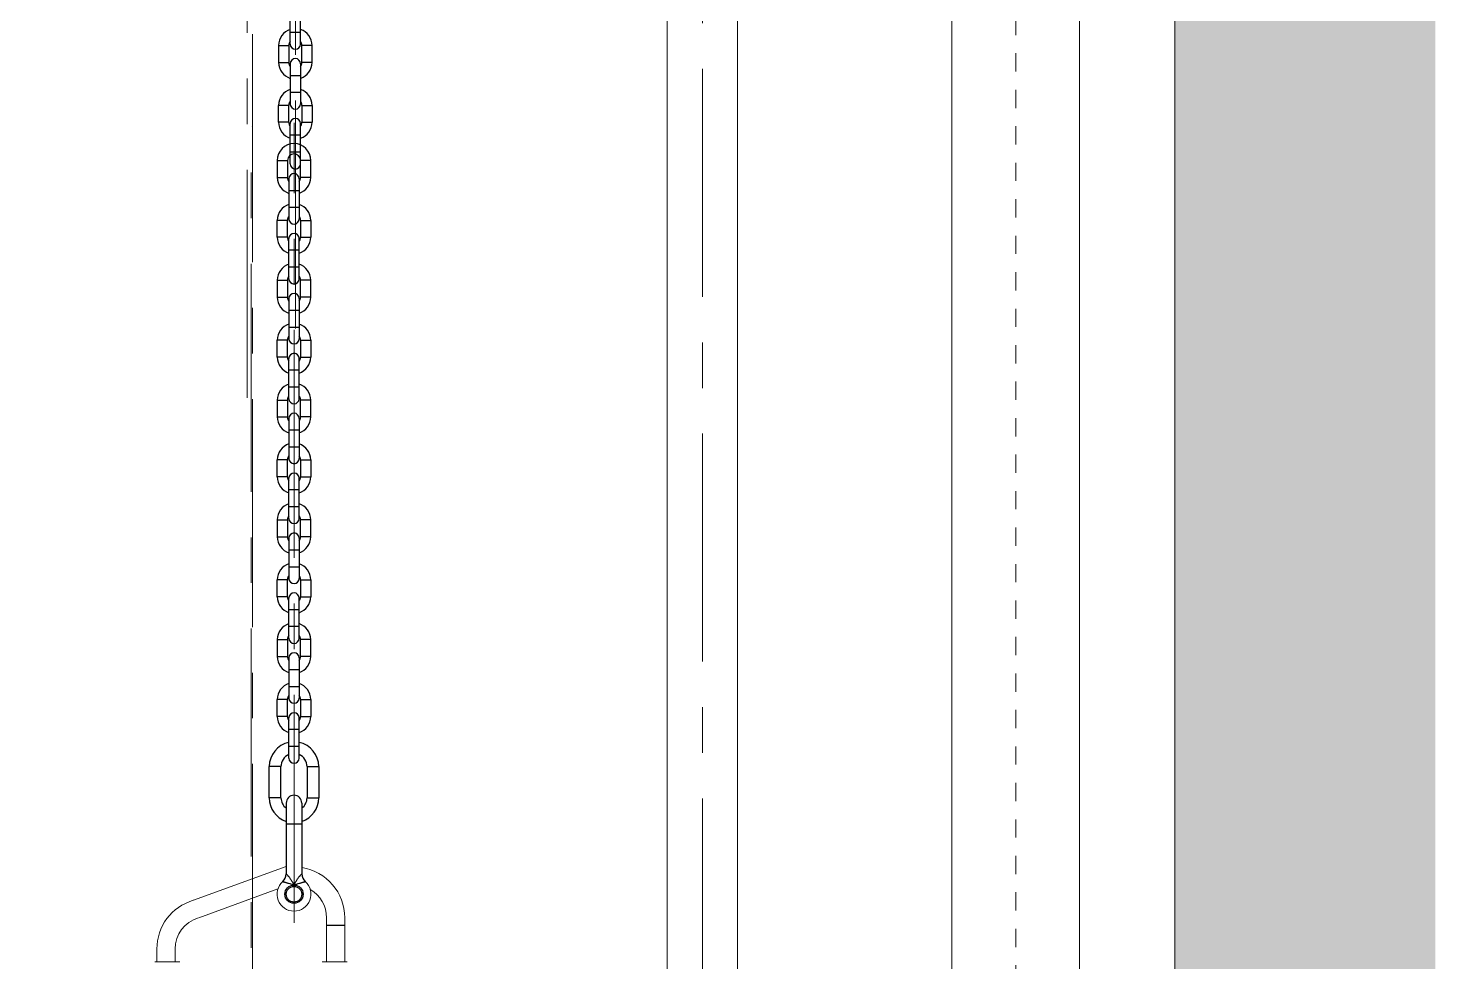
# Model space of a CAD drawing. Header units: millimetres. Extents: x -9869 to 940, y 100 to 694.
# Drawn here: x 485.67 to 493.35, y 179.27 to 184.39 of the extents above; entities that cross this region are included whole.
import ezdxf

# ---------------------------------------------------------------- set-up
doc = ezdxf.new("R2010")
doc.units = ezdxf.units.MM
doc.linetypes.add('CENTER', pattern=[2, 1.25, -0.25, 0.25, -0.25])
doc.linetypes.add('SGC_DASHDOT', pattern=[1, 0.5, -0.25, 0, -0.25])
for name, color, linetype, lineweight in [('Alvenaria', 8, 'Continuous', 9), ('CL', 1, 'CENTER', 9), ('DTM_AXIS', 7, 'Continuous', 9), ('OUTLINE', 6, 'Continuous', 9), ('PAREDE', 7, 'Continuous', 9), ('SGC-EIXOS', 9, 'SGC_DASHDOT', 9), ('SGC-Tubos (Desenho Bifilar)', 6, 'Continuous', 9)]:
    doc.layers.add(name, color=color, linetype=linetype, lineweight=lineweight)

# ---------------------------------------------------------------- blocks, each defined once
blk = doc.blocks.new('BB-1-CA06-N10-D80-S0-L4149')
at = {"layer": 'SGC-EIXOS'}
blk.add_line((2074.67, 0), (-2074.67, 0), dxfattribs=at)
at = {"layer": 'SGC-Tubos (Desenho Bifilar)'}
for p, q in [((2055.67, 49), (-2055.67, 49)), ((2055.67, -49), (-2055.67, -49))]:
    blk.add_line(p, q, dxfattribs=at)

msp = doc.modelspace()

# ---------------------------------------------------------------- hatches: boundary and pattern name
at = {"layer": 'Alvenaria'}
h = msp.add_hatch(dxfattribs=at)
h.set_pattern_fill('AR-CONC', color=256, scale=0.00714)
h.set_pattern_definition([(50, (-144.1113, -7117.4084), (1.30071405, -0.11379768), [0.13600817, -1.49608983]), (355, (-144.1113, -7117.4084), (-0.25162169, 1.36405728), [0.10880653, -1.19687603]), (100.451445, (-144.003, -7117.4179), (1.04909236, 1.25025954), [0.11558916, -1.27148176]), (46.1842, (-144.1113, -7117.0457), (1.93537864, -0.30016273), [0.20401225, -2.24413474]), (96.635558, (-143.95, -7117.0707), (1.69495543, 1.7665078), [0.1733838, -1.90722436]), (351.18415, (-144.1113, -7117.0457), (1.6949554, 1.7665078), [0.16320956, -1.7953059]), (21, (-143.93, -7117.1364), (1.08245645, -0.73012609), [0.13600817, -1.49608983]), (326, (-143.93, -7117.1364), (0.44123782, 1.31501666), [0.10880653, -1.19687186]), (71.451445, (-143.8398, -7117.1972), (1.52369427, 0.58489058), [0.11558916, -1.27147957]), (37.5, (-144.11135, -7117.4084), (0.022051195, 0.603683767), [0, -1.18236432, 0, -1.21500628, 0, -1.201405466]), (7.5, (-144.11135, -7117.4084), (0.477061404, 0.71524285), [0, -0.692734925, 0, -1.15516269, 0, -0.45789416]), (327.5, (-144.51574, -7117.4084), (0.968053972, -0.040900576), [0, -0.45336055, 0, -1.41448493, 0, -1.87691269]), (317.5, (-144.6971, -7117.4084), (1.05757366, 0.181533355), [0, -0.58936872, 0, -0.93936307, 0, -1.33288003])])
h.paths.add_polyline_path([(599.0531, 200.6265), (591.8065, 200.6265), (591.8065, 199.909), (591.8065, 199.1986), (597.6252, 199.1986), (597.6252, 193.0372), (599.0531, 193.0372)], flags=17)
h.paths.add_polyline_path([(590.5927, 199.909), (590.5927, 200.6265), (590.5071, 200.6265), (560.3925, 200.6265), (560.3925, 199.909), (560.3925, 199.1986), (590.5927, 199.1986)], flags=17)
h.paths.add_polyline_path([(559.1788, 200.6265), (559.0931, 200.6265), (528.9786, 200.6265), (528.9786, 199.909), (528.9786, 199.1986), (558.3577, 199.1986), (559.1788, 199.1986), (559.1788, 199.909)], flags=17)
h.paths.add_polyline_path([(527.7648, 200.6265), (527.6792, 200.6265), (497.5646, 200.6265), (497.5646, 199.909), (497.5646, 199.1986), (527.7648, 199.1986), (527.7648, 199.909)], flags=17)
h.paths.add_polyline_path([(599.0531, 191.0809), (597.6252, 191.0809), (597.6252, 172.0683), (493.388, 172.0683), (493.388, 199.1986), (496.3509, 199.1986), (496.3509, 199.909), (496.3509, 200.6265), (493.388, 200.6265), (493.388, 208.6214), (492.4007, 208.6823), (492.4007, 208.3182), (492.265, 208.3182), (491.9601, 208.3182), (491.9601, 175.3739), (489.1399, 175.3739), (489.1195, 175.3728), (489.1195, 175.3739), (483.3926, 175.3739), (483.3926, 209.9079), (482.6787, 209.9079), (482.6787, 210.6218), (481.2473, 210.6218), (479.8228, 210.6218), (470.5414, 210.6218), (470.5414, 209.1939), (481.9647, 209.1939), (481.9647, 173.946), (491.9601, 173.946), (491.9601, 170.6404), (599.0531, 170.6404)])

# ---------------------------------------------------------------- linework, layer by layer
at = {"color": 7, "linetype": 'Continuous'}
for p, q in [((487.1097, 184.3048), (487.1097, 184.5254)), ((487.1661, 184.3048), (487.1661, 184.5254)), ((487.0458, 184.2973), (487.0458, 184.2045)), ((487.1022, 184.2973), (487.1022, 184.2045)), ((487.1736, 184.2045), (487.1736, 184.2973)), ((487.23, 184.2045), (487.23, 184.2973)), ((487.1097, 184.197), (487.1097, 183.9764)), ((487.1661, 184.197), (487.1661, 183.9764)), ((487.0458, 183.8761), (487.0458, 183.9689)), ((487.1022, 183.8761), (487.1022, 183.9689)), ((487.1736, 183.9689), (487.1736, 183.8761)), ((487.23, 183.9689), (487.23, 183.8761)), ((487.1097, 183.648), (487.1097, 183.8686)), ((487.1661, 183.648), (487.1661, 183.8686)), ((487.0384, 183.6668), (487.0384, 183.574)), ((487.0948, 183.6668), (487.0948, 183.574)), ((487.1662, 183.574), (487.1662, 183.6668)), ((487.2226, 183.574), (487.2226, 183.6668)), ((487.1023, 183.5665), (487.1023, 183.3459)), ((487.1587, 183.5665), (487.1587, 183.3459)), ((487.0384, 183.2456), (487.0384, 183.3384)), ((487.0948, 183.2456), (487.0948, 183.3384)), ((487.1662, 183.3384), (487.1662, 183.2456)), ((487.2226, 183.3384), (487.2226, 183.2456)), ((487.1023, 183.0174), (487.1023, 183.2381)), ((487.1587, 183.0174), (487.1587, 183.2381)), ((487.0384, 183.01), (487.0384, 182.9171)), ((487.0948, 183.01), (487.0948, 182.9171)), ((487.1662, 182.9171), (487.1662, 183.01)), ((487.2226, 182.9171), (487.2226, 183.01)), ((487.1023, 182.9096), (487.1023, 182.689)), ((487.1587, 182.9096), (487.1587, 182.689)), ((487.0384, 182.5887), (487.0384, 182.6815)), ((487.0948, 182.5887), (487.0948, 182.6815)), ((487.1662, 182.6815), (487.1662, 182.5887)), ((487.2226, 182.6815), (487.2226, 182.5887)), ((487.1023, 182.3606), (487.1023, 182.5812)), ((487.1587, 182.3606), (487.1587, 182.5812)), ((487.0384, 182.3531), (487.0384, 182.2603)), ((487.0948, 182.3531), (487.0948, 182.2603)), ((487.1662, 182.2603), (487.1662, 182.3531)), ((487.2226, 182.2603), (487.2226, 182.3531)), ((487.1023, 182.2528), (487.1023, 182.0322)), ((487.1587, 182.2528), (487.1587, 182.0322)), ((487.0384, 181.9319), (487.0384, 182.0247)), ((487.0948, 181.9319), (487.0948, 182.0247)), ((487.1662, 182.0247), (487.1662, 181.9319)), ((487.2226, 182.0247), (487.2226, 181.9319)), ((487.1023, 181.7038), (487.1023, 181.9244)), ((487.1587, 181.7038), (487.1587, 181.9244)), ((487.0384, 181.6963), (487.0384, 181.6035)), ((487.0948, 181.6963), (487.0948, 181.6035)), ((487.1662, 181.6035), (487.1662, 181.6963)), ((487.2226, 181.6035), (487.2226, 181.6963)), ((487.1023, 181.596), (487.1023, 181.3754)), ((487.1587, 181.596), (487.1587, 181.3754)), ((487.0384, 181.275), (487.0384, 181.3679)), ((487.0948, 181.275), (487.0948, 181.3679)), ((487.1662, 181.3679), (487.1662, 181.275)), ((487.2226, 181.3679), (487.2226, 181.275)), ((487.1023, 181.0469), (487.1023, 181.2675)), ((487.1587, 181.0469), (487.1587, 181.2675)), ((487.0384, 181.0394), (487.0384, 180.9466)), ((487.0948, 181.0394), (487.0948, 180.9466)), ((487.1662, 180.9466), (487.1662, 181.0394)), ((487.2226, 180.9466), (487.2226, 181.0394)), ((487.1023, 180.9391), (487.1023, 180.7185)), ((487.1587, 180.9391), (487.1587, 180.7185)), ((487.0384, 180.6182), (487.0384, 180.711)), ((487.0948, 180.6182), (487.0948, 180.711)), ((487.1662, 180.711), (487.1662, 180.6182)), ((487.2226, 180.711), (487.2226, 180.6182)), ((487.1023, 180.3901), (487.1023, 180.6107)), ((487.1587, 180.3901), (487.1587, 180.6107)), ((486.9948, 180.172), (486.9948, 180.3433)), ((487.0591, 180.172), (487.0591, 180.3433)), ((487.2019, 180.3433), (487.2019, 180.172)), ((487.2661, 180.3433), (487.2661, 180.172)), ((487.0876, 180.1434), (487.0876, 179.7554)), ((487.1733, 180.1434), (487.1733, 179.7554))]:
    msp.add_line(p, q, dxfattribs=at)
at = {"color": 9, "linetype": 'Continuous'}
for p, q in [((487.1661, 184.3687), (487.1097, 184.3687)), ((487.0458, 184.2973), (487.1022, 184.2973)), ((487.23, 184.2973), (487.1736, 184.2973)), ((487.0458, 184.2045), (487.1022, 184.2045)), ((487.23, 184.2045), (487.1736, 184.2045)), ((487.1097, 184.1331), (487.1661, 184.1331)), ((487.1097, 184.0403), (487.1661, 184.0403)), ((487.1022, 183.9689), (487.0458, 183.9689)), ((487.1736, 183.9689), (487.23, 183.9689)), ((487.1022, 183.8761), (487.0458, 183.8761)), ((487.1736, 183.8761), (487.23, 183.8761)), ((487.1661, 183.8047), (487.1097, 183.8047)), ((487.0384, 183.6668), (487.0948, 183.6668)), ((487.1661, 183.7119), (487.1097, 183.7119)), ((487.2226, 183.6668), (487.1662, 183.6668)), ((487.0384, 183.574), (487.0948, 183.574)), ((487.2226, 183.574), (487.1662, 183.574)), ((487.1023, 183.5026), (487.1587, 183.5026)), ((487.1023, 183.4098), (487.1587, 183.4098)), ((487.0948, 183.3384), (487.0384, 183.3384)), ((487.1662, 183.3384), (487.2226, 183.3384)), ((487.0948, 183.2456), (487.0384, 183.2456)), ((487.1662, 183.2456), (487.2226, 183.2456)), ((487.1587, 183.1742), (487.1023, 183.1742)), ((487.1587, 183.0813), (487.1023, 183.0813)), ((487.0384, 183.01), (487.0948, 183.01)), ((487.2226, 183.01), (487.1662, 183.01)), ((487.0384, 182.9171), (487.0948, 182.9171)), ((487.2226, 182.9171), (487.1662, 182.9171)), ((487.1023, 182.8457), (487.1587, 182.8457)), ((487.1023, 182.7529), (487.1587, 182.7529)), ((487.0948, 182.6815), (487.0384, 182.6815)), ((487.1662, 182.6815), (487.2226, 182.6815)), ((487.0948, 182.5887), (487.0384, 182.5887)), ((487.1662, 182.5887), (487.2226, 182.5887)), ((487.1587, 182.5173), (487.1023, 182.5173)), ((487.1587, 182.4245), (487.1023, 182.4245)), ((487.0384, 182.3531), (487.0948, 182.3531)), ((487.2226, 182.3531), (487.1662, 182.3531)), ((487.0384, 182.2603), (487.0948, 182.2603)), ((487.2226, 182.2603), (487.1662, 182.2603)), ((487.1023, 182.1889), (487.1587, 182.1889)), ((487.0948, 182.0247), (487.0384, 182.0247)), ((487.1023, 182.0961), (487.1587, 182.0961)), ((487.1662, 182.0247), (487.2226, 182.0247)), ((487.0948, 181.9319), (487.0384, 181.9319)), ((487.1662, 181.9319), (487.2226, 181.9319)), ((487.1587, 181.8605), (487.1023, 181.8605)), ((487.1587, 181.7677), (487.1023, 181.7677)), ((487.0384, 181.6963), (487.0948, 181.6963)), ((487.2226, 181.6963), (487.1662, 181.6963)), ((487.0384, 181.6035), (487.0948, 181.6035)), ((487.2226, 181.6035), (487.1662, 181.6035)), ((487.1023, 181.5321), (487.1587, 181.5321)), ((487.1023, 181.4393), (487.1587, 181.4393)), ((487.0948, 181.3679), (487.0384, 181.3679)), ((487.1662, 181.3679), (487.2226, 181.3679)), ((487.0948, 181.275), (487.0384, 181.275)), ((487.1662, 181.275), (487.2226, 181.275)), ((487.1587, 181.2036), (487.1023, 181.2036)), ((487.1587, 181.1108), (487.1023, 181.1108)), ((487.0384, 181.0394), (487.0948, 181.0394)), ((487.2226, 181.0394), (487.1662, 181.0394)), ((487.0384, 180.9466), (487.0948, 180.9466)), ((487.1023, 180.8752), (487.1587, 180.8752)), ((487.2226, 180.9466), (487.1662, 180.9466)), ((487.1023, 180.7824), (487.1587, 180.7824)), ((487.0948, 180.711), (487.0384, 180.711)), ((487.1662, 180.711), (487.2226, 180.711)), ((487.0948, 180.6182), (487.0384, 180.6182)), ((487.1662, 180.6182), (487.2226, 180.6182)), ((487.1587, 180.5468), (487.1023, 180.5468)), ((487.1587, 180.454), (487.1023, 180.454)), ((487.0591, 180.3433), (486.9948, 180.3433)), ((487.2019, 180.3433), (487.2661, 180.3433)), ((487.0591, 180.172), (486.9948, 180.172)), ((487.2019, 180.172), (487.2661, 180.172)), ((487.0876, 180.0292), (487.1733, 180.0292)), ((487.4089, 179.472), (487.3089, 179.472))]:
    msp.add_line(p, q, dxfattribs=at)
for points in [[(487.0876, 179.7554), (487.0877, 179.7553), (487.0879, 179.7551)], [(487.0879, 179.7551), (487.0892, 179.7537), (487.09, 179.7529), (487.0919, 179.7509)], [(487.0919, 179.7509), (487.093, 179.7496), (487.0944, 179.7481), (487.0959, 179.7465), (487.0975, 179.7446), (487.0993, 179.7424), (487.1013, 179.74), (487.1035, 179.7374), (487.1057, 179.7346), (487.108, 179.7316), (487.1103, 179.7285), (487.1127, 179.7251), (487.1152, 179.7215), (487.1176, 179.7179), (487.1199, 179.7142), (487.1221, 179.7104), (487.1243, 179.7064), (487.1264, 179.7023), (487.1285, 179.6981), (487.1305, 179.6936)], [(487.1305, 179.6936), (487.1324, 179.698), (487.1344, 179.7022), (487.1366, 179.7063), (487.1387, 179.7102), (487.141, 179.714), (487.1433, 179.7178), (487.1457, 179.7214), (487.1481, 179.725), (487.1505, 179.7284), (487.1529, 179.7316), (487.1552, 179.7346), (487.1574, 179.7374), (487.1595, 179.74), (487.1616, 179.7424), (487.1634, 179.7445), (487.1651, 179.7465), (487.1666, 179.7481), (487.1679, 179.7496), (487.169, 179.7509), (487.1701, 179.752), (487.1717, 179.7537)], [(487.1717, 179.7537), (487.1727, 179.7548), (487.173, 179.7551), (487.1732, 179.7553), (487.1733, 179.7554)], [(487.0686, 179.7128), (487.0687, 179.7128), (487.0689, 179.7128), (487.0692, 179.7127), (487.0698, 179.7125), (487.0705, 179.7123), (487.0713, 179.7121), (487.0723, 179.7118), (487.0735, 179.7115), (487.0749, 179.7111), (487.0764, 179.7107), (487.0782, 179.7102), (487.0802, 179.7096), (487.0824, 179.709), (487.0849, 179.7083), (487.0875, 179.7076), (487.0904, 179.7068), (487.0933, 179.7059), (487.0965, 179.705), (487.0998, 179.704), (487.1068, 179.7019)], [(487.1068, 179.7019), (487.1104, 179.7008), (487.1179, 179.6984)], [(487.1179, 179.6984), (487.122, 179.697), (487.1262, 179.6955), (487.1305, 179.6936)], [(487.1305, 179.6936), (487.1347, 179.6954), (487.1388, 179.697), (487.1429, 179.6983), (487.1467, 179.6996), (487.1504, 179.7008), (487.154, 179.7019), (487.161, 179.704)], [(487.161, 179.704), (487.1643, 179.705), (487.1675, 179.7059), (487.1705, 179.7067), (487.1733, 179.7075), (487.176, 179.7083), (487.1785, 179.709), (487.1807, 179.7096), (487.1827, 179.7102), (487.1845, 179.7107), (487.186, 179.7111), (487.1874, 179.7115), (487.1896, 179.7121)], [(487.1896, 179.7121), (487.1905, 179.7123), (487.1911, 179.7125), (487.1917, 179.7127), (487.192, 179.7128), (487.1923, 179.7128), (487.1923, 179.7128)]]:
    msp.add_lwpolyline(points, dxfattribs=at)
msp.add_circle((487.1305, 179.6437), 0.05, dxfattribs=at)
at = {"color": 7, "linetype": 'Continuous'}
msp.add_circle((487.1305, 179.6437), 0.0428, dxfattribs=at)
for centre, radius, start, end in [((487.1379, 184.2973), 0.0921, 107.84747, 180), ((487.1379, 184.2973), 0.0921, 0, 72.15253), ((487.1379, 184.2973), 0.0357, 142.26783, 180), ((487.1379, 184.3048), 0.0282, 180, 0), ((487.1379, 184.2973), 0.0357, 0, 37.73217), ((487.1379, 184.2045), 0.0921, 180, 252.15253), ((487.1379, 184.2045), 0.0357, 180, 217.73217), ((487.1379, 184.197), 0.0282, 0, 180), ((487.1379, 184.2045), 0.0921, 287.84747, 0), ((487.1379, 184.2045), 0.0357, 322.26783, 0), ((487.1379, 183.9689), 0.0921, 107.84747, 180), ((487.1379, 183.9689), 0.0921, 0, 72.15253), ((487.1379, 183.9689), 0.0357, 142.26783, 180), ((487.1379, 183.9764), 0.0282, 180, 0), ((487.1379, 183.9689), 0.0357, 0, 37.73217), ((487.1379, 183.8761), 0.0921, 180, 252.15253), ((487.1379, 183.8761), 0.0357, 180, 217.73217), ((487.1379, 183.8686), 0.0282, 0, 180), ((487.1379, 183.8761), 0.0921, 287.84747, 0), ((487.1379, 183.8761), 0.0357, 322.26783, 0), ((487.1305, 183.6668), 0.0921, 0, 180), ((487.1305, 183.6668), 0.0357, 0, 180), ((487.1379, 183.648), 0.0282, 180, 0), ((487.1305, 183.574), 0.0921, 180, 252.15253), ((487.1305, 183.574), 0.0357, 180, 217.73217), ((487.1305, 183.5665), 0.0282, 0, 180), ((487.1305, 183.574), 0.0921, 287.84747, 0), ((487.1305, 183.574), 0.0357, 322.26783, 0), ((487.1305, 183.3384), 0.0921, 107.84747, 180), ((487.1305, 183.3384), 0.0921, 0, 72.15253), ((487.1305, 183.3384), 0.0357, 142.26783, 180), ((487.1305, 183.3459), 0.0282, 180, 0), ((487.1305, 183.3384), 0.0357, 0, 37.73217), ((487.1305, 183.2381), 0.0282, 0, 180), ((487.1305, 183.2456), 0.0921, 180, 252.15253), ((487.1305, 183.2456), 0.0357, 180, 217.73217), ((487.1305, 183.2456), 0.0921, 287.84747, 0), ((487.1305, 183.2456), 0.0357, 322.26783, 0), ((487.1305, 183.01), 0.0921, 107.84747, 180), ((487.1305, 183.01), 0.0357, 142.26783, 180), ((487.1305, 183.01), 0.0921, 0, 72.15253), ((487.1305, 183.01), 0.0357, 0, 37.73217), ((487.1305, 183.0174), 0.0282, 180, 0), ((487.1305, 182.9171), 0.0921, 180, 252.15253), ((487.1305, 182.9171), 0.0357, 180, 217.73217), ((487.1305, 182.9096), 0.0282, 0, 180), ((487.1305, 182.9171), 0.0921, 287.84747, 0), ((487.1305, 182.9171), 0.0357, 322.26783, 0), ((487.1305, 182.6815), 0.0921, 107.84747, 180), ((487.1305, 182.6815), 0.0921, 0, 72.15253), ((487.1305, 182.6815), 0.0357, 142.26783, 180), ((487.1305, 182.689), 0.0282, 180, 0), ((487.1305, 182.6815), 0.0357, 0, 37.73217), ((487.1305, 182.5887), 0.0921, 180, 252.15253), ((487.1305, 182.5887), 0.0357, 180, 217.73217), ((487.1305, 182.5812), 0.0282, 0, 180), ((487.1305, 182.5887), 0.0921, 287.84747, 0), ((487.1305, 182.5887), 0.0357, 322.26783, 0), ((487.1305, 182.3531), 0.0921, 107.84747, 180), ((487.1305, 182.3531), 0.0921, 0, 72.15253), ((487.1305, 182.3531), 0.0357, 142.26783, 180), ((487.1305, 182.3606), 0.0282, 180, 0), ((487.1305, 182.3531), 0.0357, 0, 37.73217), ((487.1305, 182.2603), 0.0921, 180, 252.15253), ((487.1305, 182.2603), 0.0357, 180, 217.73217), ((487.1305, 182.2528), 0.0282, 0, 180), ((487.1305, 182.2603), 0.0921, 287.84747, 0), ((487.1305, 182.2603), 0.0357, 322.26783, 0), ((487.1305, 182.0247), 0.0921, 107.84747, 180), ((487.1305, 182.0247), 0.0921, 0, 72.15253), ((487.1305, 182.0247), 0.0357, 142.26783, 180), ((487.1305, 182.0322), 0.0282, 180, 0), ((487.1305, 182.0247), 0.0357, 0, 37.73217), ((487.1305, 181.9244), 0.0282, 0, 180), ((487.1305, 181.9319), 0.0921, 180, 252.15253), ((487.1305, 181.9319), 0.0357, 180, 217.73217), ((487.1305, 181.9319), 0.0921, 287.84747, 0), ((487.1305, 181.9319), 0.0357, 322.26783, 0), ((487.1305, 181.6963), 0.0921, 107.84747, 180), ((487.1305, 181.6963), 0.0357, 142.26783, 180), ((487.1305, 181.6963), 0.0921, 0, 72.15253), ((487.1305, 181.6963), 0.0357, 0, 37.73217), ((487.1305, 181.7038), 0.0282, 180, 0), ((487.1305, 181.6035), 0.0921, 180, 252.15253), ((487.1305, 181.6035), 0.0357, 180, 217.73217), ((487.1305, 181.596), 0.0282, 0, 180), ((487.1305, 181.6035), 0.0921, 287.84747, 0), ((487.1305, 181.6035), 0.0357, 322.26783, 0), ((487.1305, 181.3679), 0.0921, 107.84747, 180), ((487.1305, 181.3679), 0.0921, 0, 72.15253), ((487.1305, 181.3679), 0.0357, 142.26783, 180), ((487.1305, 181.3754), 0.0282, 180, 0), ((487.1305, 181.3679), 0.0357, 0, 37.73217), ((487.1305, 181.275), 0.0921, 180, 252.15253), ((487.1305, 181.275), 0.0357, 180, 217.73217), ((487.1305, 181.2675), 0.0282, 0, 180), ((487.1305, 181.275), 0.0921, 287.84747, 0), ((487.1305, 181.275), 0.0357, 322.26783, 0), ((487.1305, 181.0394), 0.0921, 107.84747, 180), ((487.1305, 181.0394), 0.0921, 0, 72.15253), ((487.1305, 181.0394), 0.0357, 142.26783, 180), ((487.1305, 181.0469), 0.0282, 180, 0), ((487.1305, 181.0394), 0.0357, 0, 37.73217), ((487.1305, 180.9391), 0.0282, 0, 180), ((487.1305, 180.9466), 0.0921, 180, 252.15253), ((487.1305, 180.9466), 0.0357, 180, 217.73217), ((487.1305, 180.9466), 0.0921, 287.84747, 0), ((487.1305, 180.9466), 0.0357, 322.26783, 0), ((487.1305, 180.711), 0.0921, 107.84747, 180), ((487.1305, 180.711), 0.0921, 0, 72.15253), ((487.1305, 180.711), 0.0357, 142.26783, 180), ((487.1305, 180.711), 0.0357, 0, 37.73217), ((487.1305, 180.7185), 0.0282, 180, 0), ((487.1305, 180.6182), 0.0921, 180, 252.15253), ((487.1305, 180.6182), 0.0357, 180, 217.73217), ((487.1305, 180.6107), 0.0282, 0, 180), ((487.1305, 180.6182), 0.0921, 287.84747, 0), ((487.1305, 180.6182), 0.0357, 322.26783, 0), ((487.1305, 180.3433), 0.1357, 102.00294, 180), ((487.1305, 180.3433), 0.1357, 0, 77.99706), ((487.1305, 180.3433), 0.0714, 113.28503, 180), ((487.1305, 180.3901), 0.0282, 180, 0), ((487.1305, 180.3433), 0.0714, 0, 66.71497), ((487.1305, 180.1434), 0.0428, 0, 180), ((487.1305, 180.172), 0.1357, 180, 251.57603), ((487.1305, 180.172), 0.0714, 180, 233.09125), ((487.1305, 180.172), 0.1357, 288.42397, 0), ((487.1305, 180.172), 0.0714, 306.90875, 0), ((487.0305, 179.7554), 0.0571, 311.81032, 0), ((487.2304, 179.7554), 0.0571, 180, 228.18968)]:
    msp.add_arc(centre, radius, start, end, dxfattribs=at)
at = {"layer": 'CL', "color": 1, "linetype": 'CENTER'}
msp.add_line((489.3694, 176.9191), (489.3694, 210.9722), dxfattribs=at)
at = {"layer": 'CL'}
for p, q in [((486.8741, 182.3661), (486.8741, 190.3667)), ((486.9023, 179.1082), (486.9023, 187.1088)), ((487.1379, 182.7452), (487.1379, 187.1302)), ((487.1305, 179.4873), (487.1305, 183.8723)), ((486.8949, 175.8503), (486.8949, 183.8509))]:
    msp.add_line(p, q, dxfattribs=at)
at = {"layer": 'DTM_AXIS', "color": 7, "linetype": 'Continuous'}
msp.add_arc((487.1305, 179.6437), 0.0928, 131.81024, 48.18985, dxfattribs=at)
at = {"layer": 'OUTLINE'}
for p, q in [((489.1766, 177.2338), (489.1766, 209.9079)), ((489.5621, 177.2465), (489.5621, 209.9079)), ((486.5794, 179.6102), (487.0876, 179.7951)), ((486.6081, 179.5145), (487.0422, 179.6724)), ((487.3089, 179.2721), (487.3089, 179.5149)), ((487.4089, 179.2721), (487.4089, 179.5149)), ((486.3787, 179.3435), (486.3787, 179.2721)), ((486.4786, 179.2721), (486.4786, 179.3435)), ((486.504, 179.2721), (486.3682, 179.2721)), ((487.4215, 179.2721), (487.2857, 179.2721))]:
    msp.add_line(p, q, dxfattribs=at)
for centre, radius, start, end in [((487.1305, 179.5149), 0.2784, 0, 81.15013), ((487.1305, 179.5149), 0.1785, 0, 60.03765), ((486.6571, 179.3435), 0.2784, 106.69923, 180), ((486.6571, 179.3435), 0.1785, 106.69924, 180)]:
    msp.add_arc(centre, radius, start, end, dxfattribs=at)
at = {"layer": 'PAREDE'}
msp.add_line((491.9601, 209.9079), (491.9601, 175.3739), dxfattribs=at)

# ---------------------------------------------------------------- block references
at = {"layer": 'SGC-Tubos (Desenho Bifilar)', "xscale": 0.007139536271672189, "yscale": 0.007139536271672189, "zscale": 0.007139536271672189, "rotation": 89.99999999999999}
msp.add_blockref('BB-1-CA06-N10-D80-S0-L4149', (491.087, 193.0419), dxfattribs=at)

doc.saveas('drawing.dxf')
